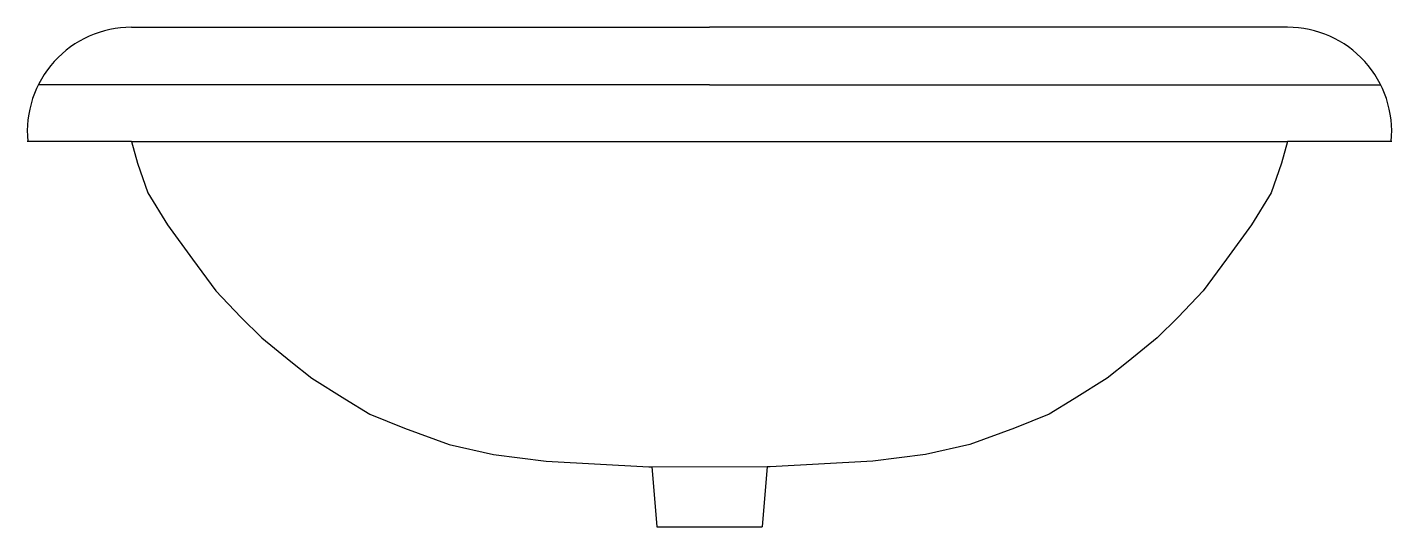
# Model space of a CAD drawing. Extents: x -840.253 to -839.663, y 498.992 to 499.208.
import ezdxf

# ---------------------------------------------------------------- set-up
doc = ezdxf.new("R2010")
doc.units = 0
doc.header["$LTSCALE"] = 50
doc.header["$MEASUREMENT"] = 0
doc.layers.add('A-PECAS', color=2, linetype='CONTINUOUS')

msp = doc.modelspace()

# ---------------------------------------------------------------- linework, layer by layer
at = {"layer": 'A-PECAS'}
for p, q in [((-840.20788, 499.20773), (-839.95789, 499.20773)), ((-839.70791, 499.20773), (-839.95789, 499.20773)), ((-840.20788, 499.15835), (-840.25288, 499.15835)), ((-839.66291, 499.15835), (-839.70791, 499.15835)), ((-839.98289, 499.01781), (-839.98066, 498.9917)), ((-839.93289, 499.01781), (-839.93513, 498.9917)), ((-839.98066, 498.9917), (-839.93513, 498.9917))]:
    msp.add_line(p, q, dxfattribs=at)
at = {"layer": 'A-PECAS', "color": 1}
for p, q in [((-839.95789, 499.18281), (-840.24815, 499.18281)), ((-839.95789, 499.18281), (-839.66764, 499.18281)), ((-840.20788, 499.15835), (-839.70791, 499.15835)), ((-839.98415, 499.01762), (-839.93289, 499.01781))]:
    msp.add_line(p, q, dxfattribs=at)
at = {"layer": 'A-PECAS'}
for points in [[(-840.20788, 499.15835), (-840.20525, 499.14899), (-840.20069, 499.13615), (-840.1923, 499.12232), (-840.1815, 499.1075), (-840.1713, 499.09374), (-840.1605, 499.08235), (-840.1605, 499.08235), (-840.15151, 499.07336), (-840.13891, 499.06317), (-840.12991, 499.05598), (-840.11551, 499.04699), (-840.10472, 499.0404), (-840.08972, 499.0344), (-840.07053, 499.02721), (-840.05133, 499.02301), (-840.02854, 499.02002), (-839.98415, 499.01762), (-839.98288, 499.01763)], [(-839.70791, 499.15835), (-839.71053, 499.14899), (-839.7151, 499.13615), (-839.72349, 499.12232), (-839.73429, 499.1075), (-839.74449, 499.09374), (-839.75529, 499.08235), (-839.75529, 499.08235), (-839.76428, 499.07336), (-839.77688, 499.06317), (-839.78588, 499.05598), (-839.80027, 499.04699), (-839.81107, 499.0404), (-839.82607, 499.0344), (-839.84526, 499.02721), (-839.86446, 499.02301), (-839.88725, 499.02002), (-839.93164, 499.01762), (-839.93291, 499.01763)]]:
    msp.add_lwpolyline(points, dxfattribs=at)
for centre, start, end in [((-840.20788, 499.16273), 90, 185.58899), ((-839.70791, 499.16273), 354.41101, 90)]:
    msp.add_arc(centre, 0.045, start, end, dxfattribs=at)

doc.saveas('drawing.dxf')
